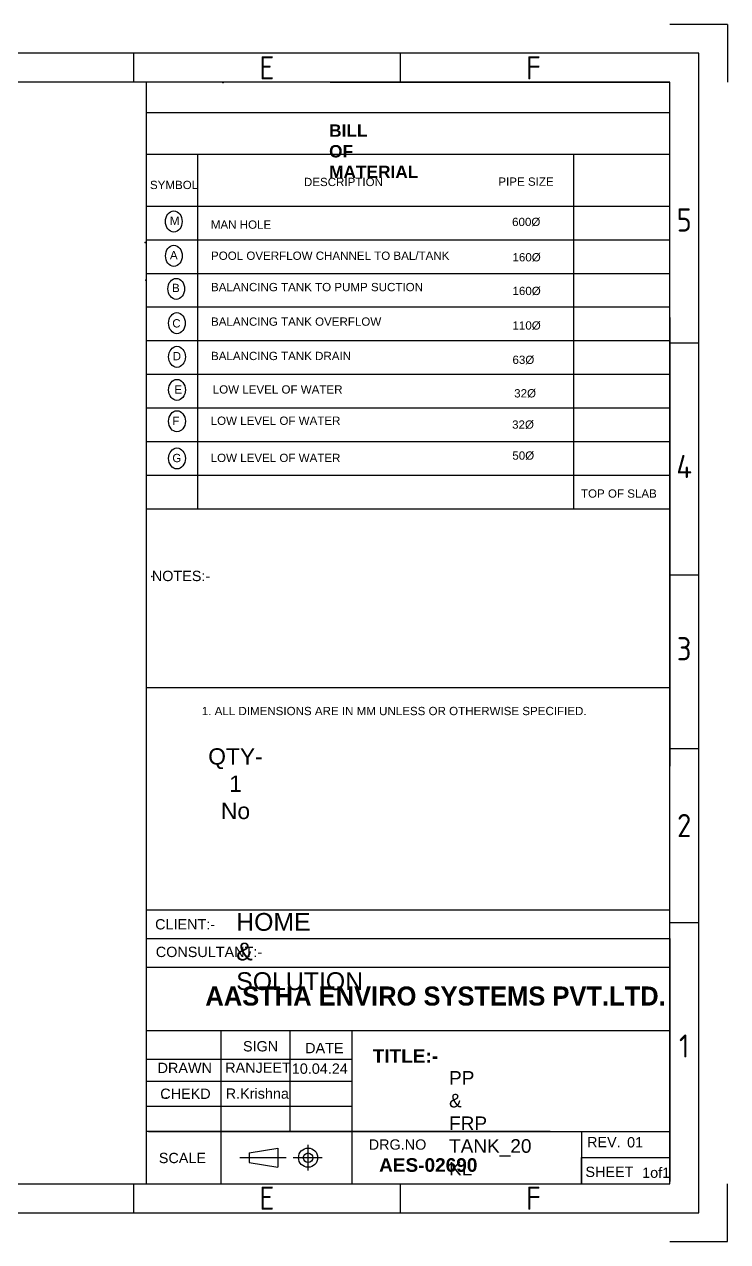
# Model space of a CAD drawing. Header units: millimetres. Extents: x 84766 to 187062, y 11889 to 33738.
# Drawn here: x 93944 to 100164, y 11889 to 22654 of the extents above; entities that cross this region are included whole.
import ezdxf
from ezdxf.enums import TextEntityAlignment as Align

# ---------------------------------------------------------------- set-up
doc = ezdxf.new("R2010")
doc.units = ezdxf.units.MM
doc.header["$LTSCALE"] = 200
doc.header["$MEASUREMENT"] = 0
doc.layers.add('TEXT', color=5, linetype='Continuous')
doc.styles.add('BAUHAUS', font='')
doc.styles.add('ISOCP', font='isocp.shx')
doc.styles.add('ROMANS', font='romans.shx', dxfattribs={"width": 0.85, "height": 75})
doc.styles.get("Standard").update_dxf_attribs({"font": 'arial.ttf'})
doc.styles.get('BAUHAUS').set_extended_font_data('Bauhaus Md BT', bold=True)

msp = doc.modelspace()

# ---------------------------------------------------------------- linework, layer by layer
at = {"color": 0}
for p, q in [((100164, 22653.8), (99651.3, 22653.8)), ((100164, 22653.8), (100164, 22141.2)), ((99907.7, 22397.5), (85022.7, 22397.5)), ((94909.6, 22397.5), (94909.6, 22141.2)), ((97267.7, 22397.5), (97267.7, 22141.2)), ((99907.7, 12145.1), (99907.7, 22397.5)), ((99651.3, 22141.2), (85279, 22141.2)), ((95020.5, 22141.2), (95020.5, 12401.4)), ((99651.3, 12401.4), (99651.3, 22141.2)), ((95020.5, 21875), (99651.3, 21875)), ((95020.5, 21504.9), (99651.3, 21504.9)), ((95476.4, 21504.9), (95476.4, 18368.2)), ((98801.9, 21504.9), (98801.9, 18368.2)), ((95020.5, 21047.3), (99651.3, 21047.3)), ((95020.5, 20749.6), (99651.3, 20749.6)), ((95020.5, 20451.9), (99651.3, 20451.9)), ((95020.5, 20154.3), (99651.3, 20154.3)), ((99651.3, 20061.6), (99651.3, 16094.1)), ((95020.5, 19856.6), (99651.3, 19856.6)), ((99907.7, 19834.4), (99651.3, 19834.4)), ((99907.7, 14708.2), (99907.7, 19834.4)), ((95020.5, 19558.9), (99651.3, 19558.9)), ((95020.5, 19261.2), (99651.3, 19261.2)), ((95020.5, 18963.6), (99651.3, 18963.6)), ((95020.5, 18665.9), (99651.3, 18665.9)), ((95020.5, 18368.2), (99651.3, 18368.2)), ((99907.7, 17783.7), (99651.3, 17783.7)), ((99907.7, 16246.1), (99651.3, 16246.1)), ((95020.5, 14823), (99651.3, 14823)), ((99907.7, 14708.2), (99651.3, 14708.2)), ((95020.5, 14568.9), (99359.2, 14568.9)), ((95335.1, 14568.9), (99651.3, 14568.9)), ((99651.3, 14568.9), (99651.3, 12420.9)), ((95020.5, 14314.8), (99651.3, 14314.8)), ((95020.5, 13756.6), (99359.2, 13756.6)), ((95335.1, 13756.6), (99651.3, 13756.6)), ((95683.2, 13756.6), (95683.2, 12862)), ((96293.4, 13756.6), (96293.4, 12862)), ((96840.2, 13756.6), (96840.2, 12862)), ((95020.5, 13502.5), (96840.2, 13502.5)), ((95683.2, 13502.5), (95683.2, 12862)), ((95020.5, 13309.3), (96840.2, 13309.3)), ((95020.5, 13085.7), (96840.2, 13085.7)), ((98593.1, 12862), (95020.5, 12862)), ((95042.9, 12862), (99651.3, 12862)), ((95683.2, 12862), (95683.2, 12401.4)), ((96840.2, 12862), (96840.2, 12401.4)), ((98593.1, 12862), (99651.3, 12862)), ((98872.7, 12862), (98872.7, 12401.4)), ((99651.3, 12862), (99651.3, 12555)), ((95933.6, 12673.7), (96187.2, 12716)), ((96187.2, 12716), (96187.2, 12546.9)), ((95933.6, 12673.7), (95933.6, 12589.2)), ((96452.6, 12631.5), (96454.1, 12631.5)), ((96453.4, 12630.7), (96453.4, 12632.2)), ((95933.6, 12589.2), (96187.2, 12546.9)), ((85279, 12401.4), (99651.3, 12401.4)), ((94909.6, 12401.4), (94909.6, 12145.1)), ((95074.7, 12401.4), (99651.3, 12401.4)), ((95335.1, 12401.4), (99651.3, 12401.4)), ((97267.7, 12401.4), (97267.7, 12145.1)), ((98245.8, 12403.4), (98245.8, 12401.4)), ((98976.1, 12403.4), (98976.1, 12401.4)), ((100164, 11888.8), (100164, 12401.4)), ((85022.7, 12145.1), (99907.7, 12145.1)), ((99651.3, 11888.8), (100164, 11888.8))]:
    msp.add_line(p, q, dxfattribs=at)
at = {"color": 0, "ltscale": 150}
msp.add_line((96647.3, 22141.2), (99651.3, 22141.2), dxfattribs=at)
msp.add_line((95020.5, 16788.2), (99651.3, 16788.2))
at = {"color": 0, "ltscale": 300}
for p, q in [((96453.4, 12517.6), (96453.4, 12744.4)), ((96260.2, 12631.5), (95849.2, 12631.5)), ((96577.4, 12631.5), (96321.6, 12631.5))]:
    msp.add_line(p, q, dxfattribs=at)
at = {"color": 0}
for points in [[(99651.3, 13418.3), (99651.3, 13180.4)], [(99651.3, 13212.9), (99651.3, 12959.2)]]:
    msp.add_lwpolyline(points, dxfattribs=at)
msp.add_circle((96453.4, 12631.5), 84.5, dxfattribs=at)
at = {"color": 0, "ltscale": 250}
msp.add_circle((96453.4, 12630.7), 42.3, dxfattribs=at)
at = {"color": 0}
for centre in [(95265.8, 20910.4), (95266.5, 20606.6), (95287.6, 20314.7), (95293.4, 20011.2), (95294.1, 19713.6), (95294.1, 19421.1), (95294.1, 19143.6), (95294.1, 18814.9)]:
    msp.add_ellipse(centre, major_axis=(0, -93), ratio=0.7941796, dxfattribs=at)
for p in [(95011.6, 20725.8), (95018.3, 20390.1), (95072, 17770.6), (95166, 13163.8), (95197.9, 13159.9)]:
    msp.add_point(p)
at = {"layer": 'TEXT', "color": 0}
for p, q in [((98872.7, 12401.4), (98872.7, 12631.7)), ((98872.7, 12631.7), (99651.3, 12631.7))]:
    msp.add_line(p, q, dxfattribs=at)

# ---------------------------------------------------------------- texts
at = {"color": 0, "style": 'ISOCP'}
for s, p in [('E', (96088.6, 22269.3)), ('F', (98446.7, 22269.3)), ('5', (99779.5, 20923.7)), ('4', (99779.5, 18743.6)), ('3', (99779.5, 17132.6)), ('2', (99779.5, 15568.7)), ('1', (99779.5, 13618.9)), ('E', (96088.6, 12273.3)), ('F', (98446.7, 12273.3))]:
    msp.add_text(s, height=205, dxfattribs=at).set_placement(p, align=Align.MIDDLE)
at = {"color": 0}
for s, height, p in [('SYMBOL', 73.19, (95055.2, 21197.2, 0)), ('DESCRIPTION ', 73.19, (96416.8, 21223.5, 0)), (' PIPE SIZE', 73.19, (98108, 21226.4, 0)), ('M', 73.2, (95231.1, 20879.9)), ('MAN HOLE', 73.19, (95593.5, 20846.2)), ('600%%C', 73.19, (98257.7, 20870.2)), ('A', 73.2, (95231.7, 20576.1)), ('POOL OVERFLOW CHANNEL TO BAL/TANK ', 73.19, (95595.2, 20571.1)), ('160%%C', 73.19, (98261, 20557.5)), ('B', 73.2, (95250, 20286.3)), ('BALANCING TANK TO PUMP SUCTION ', 73.19, (95595.2, 20293.9)), ('160%%C', 73.19, (98261, 20259.8)), ('C', 73.2, (95252.6, 19973.2)), ('BALANCING TANK OVERFLOW ', 73.19, (95595.2, 19988.4)), ('110%%C', 73.19, (98261, 19954.3)), ('D', 73.2, (95256.2, 19683.3)), ('BALANCING TANK DRAIN', 73.19, (95595.2, 19684.7)), ('63%%C', 73.19, (98261, 19650.6)), ('E', 73.2, (95271.5, 19387.2)), ('LOW LEVEL OF WATER', 73.19, (95610.4, 19388.5)), ('32%%C', 73.19, (98276.2, 19354.4)), ('F', 73.2, (95253, 19110.6)), ('LOW LEVEL OF WATER', 73.19, (95592, 19112)), ('32%%C', 73.19, (98257.7, 19077.9)), ('G', 73.2, (95253, 18782)), ('LOW LEVEL OF WATER', 73.19, (95592, 18783.3)), ('50%%C', 73.19, (98259.9, 18803.9)), ('TOP OF SLAB', 73.19, (98866.8, 18468, 0)), ('1. ALL DIMENSIONS ARE IN MM UNLESS OR OTHERWISE SPECIFIED.', 73.19, (95513.6, 16544.8))]:
    msp.add_text(s, height=height, dxfattribs=at).set_placement(p)
at = {"color": 0, "ltscale": 150, "insert": (95696.8, 22141.2), "char_height": 5.696, "width": 3954.568, "attachment_point": 1, "style": 'ROMANS'}
msp.add_mtext('\\pt3450;ED ', dxfattribs=at)
at = {"color": 0}
for s, insert, char_height, width, attachment_point in [('{\\fArial|b1|i0|c0|p34;BILL OF MATERIAL}', (96639.3, 21768.7), 109.359, 0.921, 1), ('{\\fArial|b0|i0|c0|p34;NOTES:-}', (95071.7, 17821.4), 91.132, 0.921, 1), ('QTY- 1 No', (95811.4, 16251.8), 144.46, 0.921, 2), (' HOME & SOLUTION ', (95817.9, 14795.1), 157.096, 1.587, 1), ('{\\fArial|b0|i0|c0|p34;CLIENT:-}', (95100.6, 14740.8), 91.132, 0.921, 1), ('{\\fArial|b0|i0|c0|p34;CONSULTANT:-}', (95106.6, 14496.6), 91.132, 0.921, 1), ('{\\fArial|b0|i0|c0|p34;SIGN}', (95877.7, 13662.1), 91.132, 0.921, 1), ('{\\fArial|b0|i0|c0|p34;DATE}', (96427.6, 13646.2), 91.132, 0.921, 1), ('{\\fArial|b1|i0|c0|p34;TITLE:-}', (97024.7, 13590.9), 120.381, 0.921, 1), ('{\\fArial|b0|i0|c0|p34;DRAWN}', (95122.5, 13471), 91.132, 0.921, 1), ('RANJEET', (95720.7, 13473.1), 91.13, 491.098, 1), ('10.04.24', (96309.5, 13464.3), 91.13, 0.921, 1), ('PP & FRP  TANK_20 KL', (97700.1, 13397.1), 120.381, 0.921, 1), ('{\\fArial|b0|i0|c0|p34;CHEKD}', (95146.2, 13242.2), 91.132, 0.921, 1), ('{\\fArial|b0|i0|c0|p34;R.Krishna}', (95725, 13244.1), 91.132, 0.921, 1), ('{\\fArial|b0|i0|c0|p34;REV.}', (98920.6, 12814.5), 91.132, 0.921, 1), ('  01', (99274.5, 12813.2), 91.13, 0.921, 1), ('{\\fArial|b0|i0|c0|p34;DRG.NO}', (96989.9, 12793.2), 91.132, 0.921, 1), ('{\\fArial|b0|i0|c0|p34;SCALE}', (95133.4, 12674.3), 91.132, 0.921, 1), ('{\\fArial|b1|i0|c0|p34;AES-02690}', (97081.4, 12626.8), 120.381, 0.921, 1), ('{\\fArial|b0|i0|c0|p34;SHEET\\Fromans|c0; }', (98906.1, 12551.9), 91.132, 0.921, 1), ('{\\fArial|b0|i0|c0|p34;1of1 }', (99407.9, 12544.3), 91.132, 0.921, 1)]:
    msp.add_mtext(s, dxfattribs=dict(at, insert=insert, char_height=char_height, width=width, attachment_point=attachment_point))
at = {"color": 0, "insert": (97580.7, 14059.8), "char_height": 168.595, "width": 3841.736, "attachment_point": 5, "style": 'BAUHAUS'}
msp.add_mtext('AASTHA ENVIRO SYSTEMS PVT.LTD.', dxfattribs=at)

doc.saveas('drawing.dxf')
